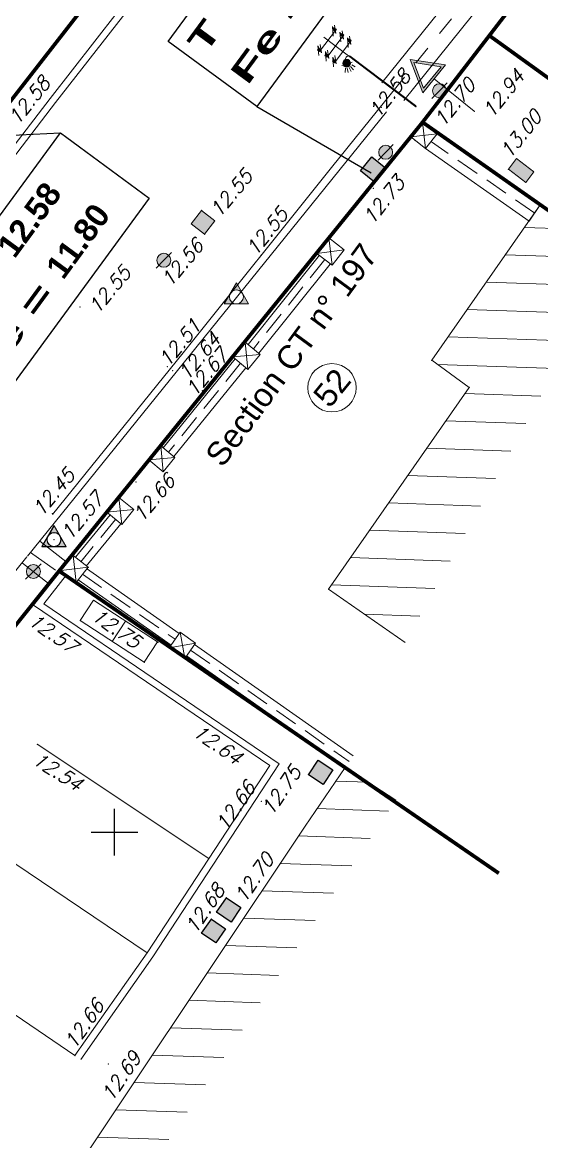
# Model space of a CAD drawing. Header units: metres. Extents: x 1380671 to 1381006, y 5226540 to 5226904.
# Drawn here: x 1380898.03 to 1380909.16, y 5226793.37 to 5226817.35 of the extents above; entities that cross this region are included whole.
import ezdxf
from ezdxf.enums import TextEntityAlignment as Align

# ---------------------------------------------------------------- set-up
doc = ezdxf.new("R2010")
doc.units = ezdxf.units.M
doc.header["$LTSCALE"] = 2
doc.linetypes.add('Grille', pattern=[0.4, 0.2, -0.2])
doc.linetypes.add('INTERROMPU2', pattern=[0.375, 0.25, -0.125])
for name, color, linetype, lineweight in [('ASSEU_P_TEXRRA', 32, 'Continuous', 0), ('CAD_F_PARCELLE', 253, 'Continuous', 0), ('DIVERS_L_LIGNE', 7, 'Continuous', 0), ('EAU_P_BCR', 5, 'Continuous', 0), ('ECLAI_P_SUPPE1', 6, 'Continuous', 0), ('ELEC_P_SUPEBTB', 1, 'Continuous', 0), ('FDP_F_BATI', 7, 'Continuous', 9), ('FDP_F_BATIPILI', 7, 'Continuous', 0), ('FDP_F_PARCELLE', 7, 'Continuous', 0), ('FDP_F_TBATNUM', 7, 'Continuous', 0), ('FDP_L_BATI', 7, 'Continuous', 0), ('FDP_L_MURBAHUT', 7, 'Continuous', 0), ('FDP_L_MURPLEIN', 7, 'Continuous', 0), ('GAZ_P_AFFCAR', 2, 'Continuous', 0), ('GEOD_P_STA', 7, 'Continuous', 0), ('SIGH_L_CONTIN', 7, 'Continuous', 0), ('SIGV_P_P-A', 7, 'Continuous', 0), ('TEL_P_AFFREC', 3, 'Continuous', 0), ('TOPOALT', 7, 'Continuous', 0), ('TOPOJIS', 7, 'Continuous', 0), ('VOIE_L_BORDURE', 252, 'Continuous', 0)]:
    doc.layers.add(name, color=color, linetype=linetype, lineweight=lineweight)
for name, color, linetype in [('ASSEU_TEXRCA', 32, 'Continuous'), ('ASSEU_TEXRP', 32, 'Continuous'), ('MEP_F_CARRO', 7, 'Continuous')]:
    doc.layers.add(name, color=color, linetype=linetype)
doc.layers.get('0').freeze()
doc.styles.add('ARIAL', font='arialbd.ttf')
doc.styles.add('Arial 1.0', font='arial.ttf', dxfattribs={"height": 0.2})
doc.styles.add('Romans 1.5', font='Romans.shx', dxfattribs={"height": 0.3})
pattern_1 = [(357.995834542, (0, 0), (0.02098329197, 0.59963297229), [])]

# ---------------------------------------------------------------- blocks, each defined once
blk = doc.blocks.new('TCPOINT')
at = {"color": 0}
blk.add_point((0, 0), dxfattribs=at)
at = {"layer": 'TOPOALT', "style": 'Romans 1.5'}
blk.add_attdef('ALT', text='', height=0.3, dxfattribs=at).set_placement((0.1, -0.1), align=Align.TOP_LEFT)
blk = doc.blocks.new('point')
blk.add_point((0, 0))
blk = doc.blocks.new('ftc041')
for color, points in [(30, [(-0.11, 1.665), (-0.245, 1.76, 0.106841), (-0.252, 1.726, 0.662962)]), (256, [(-0.245, 1.76), (-0.11, 1.665, 0.202673), (-0.085, 1.726, 0.806944)])]:
    blk.add_hatch(color=color).paths.add_polyline_path(points)
blk.add_line((-0.27, 1.778), (-0.08, 1.645))
at = {"color": 30}
for points in [[(-0.269, 1.682), (-0.344, 1.63)], [(-0.243, 1.651), (-0.304, 1.578)], [(-0.209, 1.63), (-0.251, 1.543)], [(-0.174, 1.619), (-0.191, 1.526)], [(-0.128, 1.62), (-0.119, 1.531)]]:
    blk.add_lwpolyline(points, dxfattribs=at)
at = {"color": 0}
blk.add_lwpolyline([(0, 0), (0, 1.755)], dxfattribs=at)
blk.add_circle((-0.168, 1.726), 0.0839, dxfattribs=at)
blk.add_arc((-0.068, 1.743), 0.0691, 9.9206, 135.2883)
blk.add_blockref('point', (0, 0))
blk = doc.blocks.new('ftc025')
h = blk.add_hatch(color=256)
edge = h.paths.add_edge_path()
edge.add_arc((0, 0), 0.15, 0, 360)
for q in [(-0.164, -0.168), (0.164, 0.168)]:
    blk.add_line((0, 0), q)
blk.add_circle((0, 0), 0.15)
blk.add_blockref('point', (0, 0))
blk = doc.blocks.new('ftc017')
h = blk.add_hatch(color=256)
h.paths.add_polyline_path([(0.13, 0.075), (0, 0.3), (-0.13, 0.075, -0.576824)])
h.paths.add_polyline_path([(-0.15, 0, -0.131353), (-0.13, 0.075), (-0.26, -0.15), (0, -0.15, -0.414265)])
h.paths.add_polyline_path([(0.26, -0.15), (0.13, 0.075, -0.131551), (0.15, 0, -0.414162), (0, -0.15)])
at = {"color": 0}
blk.add_line((0, 0), (0, 0), dxfattribs=at)
blk.add_lwpolyline([(0.26, -0.15), (0, 0.3), (-0.26, -0.15)], close=True, dxfattribs=at)
blk.add_circle((0, 0), 0.15, dxfattribs=at)
blk = doc.blocks.new('ftc073')
h = blk.add_hatch(color=12)
h.paths.add_polyline_path([(0.384, 1.104), (0, 1.768), (-0.384, 1.104)])
h.paths.add_polyline_path([(-0.297, 1.154), (0, 1.668), (0.297, 1.154)], flags=16)
at = {"color": 0, "linetype": 'Continuous'}
blk.add_line((0, 1.104), (0, 0), dxfattribs=at)
at = {"color": 0, "linetype": 'Continuous', "flags": 128}
for points in [[(0, 1.768), (0.384, 1.104), (-0.384, 1.104)], [(0, 1.668), (0.297, 1.154), (-0.297, 1.154)]]:
    blk.add_lwpolyline(points, close=True, dxfattribs=at)
blk.add_blockref('point', (0, 0))
blk = doc.blocks.new('ftc009')
at = {"color": 0}
for p, q in [((0, 1), (1, 1)), ((0, 0), (1, 1)), ((1, 1), (0, 1)), ((0, 1), (1, 0)), ((1, 1), (1, 0)), ((1, 0), (1, 1)), ((1, 0), (0, 0))]:
    blk.add_line(p, q, dxfattribs=at)
blk.add_line((0, 1), (0, 0))
blk = doc.blocks.new('cb002')
at = {"color": 0, "linetype": 'Continuous'}
for p, q in [((0, 1), (0, 0)), ((0, 1), (1, 1)), ((0.5, 1), (0.5, 0)), ((1, 1), (1, 0)), ((0, 0), (1, 0))]:
    blk.add_line(p, q, dxfattribs=at)
blk = doc.blocks.new('ftc001')
blk.add_hatch(color=256).paths.add_polyline_path([(0, 0), (0, 1), (1, 1), (1, 0)])
at = {"color": 0}
blk.add_lwpolyline([(0, 0), (0, 1), (1, 1), (1, 0)], close=True, dxfattribs=at)
blk = doc.blocks.new('ftc027')
for points in [[(-0.298, 2.417), (-0.251, 2.417), (-0.251, 2.361), (-0.298, 2.361)], [(0.298, 2.417), (0.251, 2.417), (0.251, 2.361), (0.298, 2.361)], [(-0.298, 2.217), (-0.251, 2.217), (-0.251, 2.161), (-0.298, 2.161)], [(0.298, 2.217), (0.251, 2.217), (0.251, 2.161), (0.298, 2.161)], [(-0.298, 2.017), (-0.251, 2.017), (-0.251, 1.961), (-0.298, 1.961)], [(0.298, 2.017), (0.251, 2.017), (0.251, 1.961), (0.298, 1.961)]]:
    blk.add_hatch(color=256).paths.add_polyline_path(points)
at = {"color": 0}
for p, q in [((0.298, 2.361), (-0.298, 2.361)), ((0.298, 2.161), (-0.298, 2.161)), ((0.298, 1.961), (-0.298, 1.961))]:
    blk.add_line(p, q, dxfattribs=at)
at = {"flags": 128}
for points in [[(-0.378, 2.324), (-0.224, 2.463), (-0.296, 2.315), (-0.171, 2.445), (-0.171, 2.445)], [(0.14, 2.324), (0.295, 2.463), (0.223, 2.315), (0.348, 2.445), (0.348, 2.445)], [(-0.378, 2.124), (-0.224, 2.263), (-0.296, 2.115), (-0.171, 2.245), (-0.171, 2.245)], [(0.14, 2.124), (0.295, 2.263), (0.223, 2.115), (0.348, 2.245), (0.348, 2.245)], [(-0.378, 1.924), (-0.224, 2.063), (-0.296, 1.915), (-0.171, 2.045), (-0.171, 2.045)], [(0.14, 1.924), (0.295, 2.063), (0.223, 1.915), (0.348, 2.045), (0.348, 2.045)]]:
    blk.add_lwpolyline(points, dxfattribs=at)
for points in [[(-0.298, 2.417), (-0.251, 2.417), (-0.251, 2.361), (-0.298, 2.361)], [(0.298, 2.417), (0.251, 2.417), (0.251, 2.361), (0.298, 2.361)], [(-0.298, 2.217), (-0.251, 2.217), (-0.251, 2.161), (-0.298, 2.161)], [(0.298, 2.217), (0.251, 2.217), (0.251, 2.161), (0.298, 2.161)], [(-0.298, 2.017), (-0.251, 2.017), (-0.251, 1.961), (-0.298, 1.961)], [(0.298, 2.017), (0.251, 2.017), (0.251, 1.961), (0.298, 1.961)]]:
    blk.add_lwpolyline(points, close=True)
at = {"color": 0}
blk.add_lwpolyline([(0, 2.475), (0, 0)], dxfattribs=at)
blk.add_blockref('point', (0, 0))

msp = doc.modelspace()

# ---------------------------------------------------------------- hatches: boundary and pattern name
at = {"layer": 'FDP_F_BATI'}
h = msp.add_hatch(dxfattribs=at)
h.set_pattern_fill('_U', color=256, scale=0.6, angle=-2.0042, style=0, pattern_type=0)
h.set_pattern_definition(pattern_1)
h.paths.add_polyline_path([(1380909.13, 5226813.435), (1380906.802, 5226810.109), (1380907.607, 5226809.528), (1380904.592, 5226805.202), (1380906.233, 5226804.058), (1380910.767, 5226812.285)])
h = msp.add_hatch(dxfattribs=at)
h.set_pattern_fill('_U', color=256, scale=0.6, angle=-2.0042, style=0, pattern_type=0)
h.set_pattern_definition(pattern_1)
h.paths.add_polyline_path([(1380904.944, 5226801.382), (1380904.087, 5226800.127), (1380898.211, 5226791.319), (1380899.295, 5226790.616), (1380906.032, 5226800.684)])

# ---------------------------------------------------------------- linework, layer by layer
at = {"layer": 'ASSEU_TEXRCA', "color": 32, "flags": 128}
for points in [[(1380906.261, 5226819.913), (1380903.053, 5226815.544), (1380901.151, 5226816.941), (1380904.359, 5226821.31)], [(1380900.746, 5226813.582), (1380897.539, 5226809.213), (1380895.636, 5226810.609), (1380898.844, 5226814.978)]]:
    msp.add_lwpolyline(points, close=True, dxfattribs=at)
at = {"layer": 'ASSEU_TEXRCA', "flags": 128}
for points in [[(1380903.053, 5226815.544), (1380905.503, 5226814.121)], [(1380897.67, 5226814.921), (1380898.844, 5226814.978)]]:
    msp.add_lwpolyline(points, dxfattribs=at)
at = {"layer": 'CAD_F_PARCELLE', "const_width": 0.08, "flags": 128}
for points in [[(1380910.504, 5226820.265), (1380906.606, 5226815.208), (1380910.771, 5226812.291), (1380913.537, 5226810.336)], [(1380899.593, 5226817.997), (1380896.565, 5226814.11)], [(1380908.037, 5226817.065), (1380915.016, 5226812.039)], [(1380906.606, 5226815.208), (1380898.814, 5226805.594)], [(1380898.814, 5226805.594), (1380891.113, 5226795.971), (1380897.388, 5226791.791), (1380898.211, 5226791.319), (1380900.896, 5226789.502)], [(1380898.814, 5226805.594), (1380908.241, 5226799.117)]]:
    msp.add_lwpolyline(points, dxfattribs=at)
at = {"layer": 'FDP_F_TBATNUM'}
msp.add_circle((1380904.664, 5226809.519), 0.519, dxfattribs=at)
at = {"layer": 'FDP_L_BATI', "flags": 128}
for points in [[(1380909.13, 5226813.435), (1380906.802, 5226810.109), (1380907.607, 5226809.528), (1380904.592, 5226805.202)], [(1380910.771, 5226812.291), (1380909.13, 5226813.435)], [(1380904.341, 5226812.398), (1380904.671, 5226812.143)], [(1380902.804, 5226810.497), (1380903.122, 5226810.231)], [(1380902.539, 5226810.179), (1380902.857, 5226809.913)], [(1380900.993, 5226808.278), (1380901.297, 5226808.023)], [(1380899.838, 5226806.851), (1380900.157, 5226806.592)], [(1380899.114, 5226805.927), (1380899.438, 5226805.672)], [(1380906.233, 5226804.058), (1380904.592, 5226805.202)], [(1380904.944, 5226801.382), (1380904.087, 5226800.127), (1380898.211, 5226791.319), (1380899.295, 5226790.616)], [(1380904.947, 5226801.387), (1380906.032, 5226800.684)]]:
    msp.add_lwpolyline(points, dxfattribs=at)
at = {"layer": 'FDP_L_MURBAHUT', "linetype": 'INTERROMPU2', "flags": 128}
for points in [[(1380909.011, 5226813.262), (1380906.799, 5226814.786)], [(1380904.51, 5226812.264), (1380902.981, 5226810.353)], [(1380902.704, 5226810.043), (1380901.16, 5226808.141)], [(1380900.023, 5226806.7), (1380899.279, 5226805.793)], [(1380899.312, 5226805.526), (1380901.301, 5226804.13)], [(1380901.634, 5226803.897), (1380905.033, 5226801.51)]]:
    msp.add_lwpolyline(points, dxfattribs=at)
at = {"layer": 'FDP_L_MURBAHUT', "flags": 128}
for points in [[(1380909.13, 5226813.435), (1380906.918, 5226814.959)], [(1380908.892, 5226813.089), (1380906.67, 5226814.647)], [(1380904.393, 5226812.357), (1380902.864, 5226810.447)], [(1380904.627, 5226812.17), (1380903.098, 5226810.259)], [(1380902.587, 5226810.138), (1380901.044, 5226808.235)], [(1380902.82, 5226809.949), (1380901.277, 5226808.046)], [(1380899.907, 5226806.795), (1380899.163, 5226805.889)], [(1380900.138, 5226806.605), (1380899.395, 5226805.698)], [(1380899.399, 5226805.649), (1380901.387, 5226804.252)], [(1380899.226, 5226805.403), (1380901.215, 5226804.007)], [(1380901.72, 5226804.02), (1380905.12, 5226801.633)], [(1380901.548, 5226803.774), (1380904.947, 5226801.387)]]:
    msp.add_lwpolyline(points, dxfattribs=at)
at = {"layer": 'FDP_L_MURPLEIN'}
msp.add_line((1380909.13, 5226813.435), (1380908.889, 5226813.091), dxfattribs=at)
at = {"layer": 'MEP_F_CARRO'}
for p, q in [((1380900, 5226799.5), (1380900, 5226800.5)), ((1380899.5, 5226800), (1380900.5, 5226800))]:
    msp.add_line(p, q, dxfattribs=at)
at = {"layer": 'SIGH_L_CONTIN', "flags": 128}
for points in [[(1380902.027, 5226799.435), (1380898.344, 5226801.88)], [(1380900.701, 5226797.411), (1380896.997, 5226799.903)], [(1380895.482, 5226797.702), (1380899.154, 5226795.212)]]:
    msp.add_lwpolyline(points, dxfattribs=at)
at = {"layer": 'VOIE_L_BORDURE', "flags": 128}
for points in [[(1380874.785, 5226785.581), (1380881.504, 5226794.004), (1380891.313, 5226806.369), (1380897.069, 5226813.701), (1380898.62, 5226815.72), (1380900.057, 5226817.56), (1380907.781, 5226827.46), (1380916.747, 5226838.922), (1380916.747, 5226838.922), (1380917.557, 5226839.937), (1380925.91, 5226850.652), (1380929.106, 5226854.886), (1380932.517, 5226859.893), (1380939.312, 5226869.874), (1380940.115, 5226871.123), (1380942.613, 5226875.5), (1380945.075, 5226879.857)], [(1380881.621, 5226793.911), (1380881.621, 5226793.911), (1380891.431, 5226806.276), (1380897.188, 5226813.609), (1380898.738, 5226815.629), (1380900.175, 5226817.467), (1380907.9, 5226827.368), (1380916.865, 5226838.83), (1380916.865, 5226838.83), (1380917.675, 5226839.845), (1380926.029, 5226850.561), (1380929.228, 5226854.799), (1380932.641, 5226859.808), (1380939.437, 5226869.791), (1380940.243, 5226871.045), (1380940.243, 5226871.045), (1380940.243, 5226871.045), (1380942.743, 5226875.426), (1380945.206, 5226879.783)], [(1380905.735, 5226816.051), (1380911.154, 5226822.782)], [(1380906.203, 5226815.675), (1380911.622, 5226822.406)], [(1380905.836, 5226815.433), (1380898.133, 5226805.91)], [(1380898.955, 5226805.795), (1380898.404, 5226806.231)], [(1380898.124, 5226805.898), (1380892.995, 5226799.543), (1380883.055, 5226787.232), (1380875.566, 5226777.989), (1380867.132, 5226766.556), (1380861.849, 5226759.185), (1380861.446, 5226758.839), (1380861.194, 5226758.458), (1380861.038, 5226757.996), (1380860.425, 5226757.157), (1380858.92, 5226755.082), (1380858.274, 5226754.239), (1380856.666, 5226751.993), (1380854.782, 5226749.175), (1380852.987, 5226746.328), (1380850.534, 5226741.879), (1380850.047, 5226740.97), (1380848.816, 5226738.734), (1380848.322, 5226737.845), (1380845.637, 5226732.911), (1380842.45, 5226726.792)], [(1380898.734, 5226805.611), (1380898.203, 5226805.989)], [(1380898.584, 5226805.324), (1380898.032, 5226805.76)], [(1380898.859, 5226805.603), (1380898.267, 5226804.859), (1380903.329, 5226801.423), (1380900.701, 5226797.411), (1380899.154, 5226795.212)], [(1380898.976, 5226805.51), (1380898.485, 5226804.892), (1380903.535, 5226801.464), (1380900.825, 5226797.327), (1380899.277, 5226795.126)]]:
    msp.add_lwpolyline(points, dxfattribs=at)
at = {"layer": 'VOIE_L_BORDURE', "linetype": 'Grille', "flags": 128}
msp.add_lwpolyline([(1380905.969, 5226815.863), (1380911.388, 5226822.594)], dxfattribs=at)
msp.add_lwpolyline([(1380905.969, 5226815.863), (1380911.388, 5226822.594)], dxfattribs=at)
at = {"layer": 'VOIE_L_BORDURE', "linetype": 'Continuous', "flags": 128}
msp.add_lwpolyline([(1380898.67, 5226806.804), (1380898.67, 5226806.804), (1380898.67, 5226806.804), (1380901.471, 5226810.265), (1380904.657, 5226814.238), (1380905.969, 5226815.863)], dxfattribs=at)

# ---------------------------------------------------------------- block references
at = {"layer": 'ASSEU_TEXRCA'}
for p, xscale, yscale, rotation in [((1380905.276, 5226814.168), 0.3872965624820794, 0.3872965624820794, 321.0298539253378), ((1380904.366, 5226801.543), 0.3767085669731647, 0.3767085669731647, 236.5411001996344), ((1380902.4, 5226798.593), 0.3756530369946424, 0.3756530369946424, 235.9886870095096), ((1380902.078, 5226798.134), 0.3666757287566701, 0.3666757287566701, 235.3562358790469)]:
    msp.add_blockref('ftc001', p, dxfattribs=dict(at, xscale=xscale, yscale=yscale, rotation=rotation))
at = {"layer": 'DIVERS_L_LIGNE', "xscale": 0.4685761627002057, "yscale": 0.2852797446234035, "rotation": 322.8664002870025}
msp.add_blockref('ftc001', (1380908.446, 5226814.202), dxfattribs=at)
at = {"layer": 'EAU_P_BCR'}
for p in [(1380906.97, 5226815.882), (1380905.815, 5226814.564), (1380901.059, 5226812.25)]:
    msp.add_blockref('ftc025', p, dxfattribs=at)
at = {"layer": 'EAU_P_BCR', "rotation": 359.5558534587571}
msp.add_blockref('ftc025', (1380898.262, 5226805.582), dxfattribs=at)
at = {"layer": 'ECLAI_P_SUPPE1', "rotation": 52.95555}
msp.add_blockref('ftc041', (1380906.457, 5226815.566), dxfattribs=at)
at = {"layer": 'ELEC_P_SUPEBTB', "rotation": 52.95555}
msp.add_blockref('ftc027', (1380906.463, 5226815.539), dxfattribs=at)
at = {"layer": 'FDP_F_BATIPILI'}
for p, xscale, yscale, rotation in [((1380906.606, 5226815.208), 0.3996616095105963, 0.3996616095105963, 231.5077302075234), ((1380904.596, 5226812.728), 0.4171079300439913, 0.4171079300439913, 232.357404165096), ((1380902.804, 5226810.497), 0.4144684213367905, 0.4144684213367905, 230.1528877074838), ((1380900.993, 5226808.278), 0.3965829596944706, 0.3965829596944706, 230.1156276588751), ((1380900.097, 5226807.17), 0.4110693690642515, 0.4110693690642515, 230.8763790361038), ((1380899.438, 5226805.672), 0.4125068132332669, 0.4125068132332669, 141.8421726677909), ((1380901.407, 5226804.283), 0.4063439165733, 0.4063439165733, 235.1015464467948)]:
    msp.add_blockref('ftc009', p, dxfattribs=dict(at, xscale=xscale, yscale=yscale, rotation=rotation))
at = {"layer": 'GAZ_P_AFFCAR', "xscale": 0.3621688064525619, "yscale": 0.3621688064525619, "rotation": 231.9772866951129}
msp.add_blockref('ftc001', (1380901.87, 5226813.317), dxfattribs=at)
at = {"layer": 'GEOD_P_STA'}
for p in [(1380902.614, 5226811.465), (1380902.614, 5226811.465), (1380898.701, 5226806.27), (1380898.706, 5226806.267), (1380898.707, 5226806.263)]:
    msp.add_blockref('ftc017', p, dxfattribs=at)
at = {"layer": 'SIGV_P_P-A', "rotation": 51.06702598982543}
msp.add_blockref('ftc073', (1380907.713, 5226815.442), dxfattribs=at)
at = {"layer": 'TEL_P_AFFREC', "xscale": 1.634020365768491, "yscale": 0.5180519197949451, "rotation": 326.915641630153}
msp.add_blockref('cb002', (1380899.269, 5226804.531), dxfattribs=at)
at = {"layer": 'TOPOJIS'}
ref = msp.add_blockref('TCPOINT', (1380897.563, 5226815.008), dxfattribs=at)
ref.add_attrib('ALT', '12.58', dxfattribs={"layer": 'TOPOALT', "height": 0.3, "rotation": 51.5184, "style": 'Romans 1.5', "oblique": 18}).set_placement((1380897.688, 5226815.307), align=Align.TOP_LEFT)
ref = msp.add_blockref('TCPOINT', (1380905.719, 5226815.527), dxfattribs=at)
ref.add_attrib('ALT', '12.58', dxfattribs={"layer": 'TOPOALT', "height": 0.3, "rotation": 51.5184, "style": 'Romans 1.5', "oblique": 18}).set_placement((1380905.416, 5226815.454), align=Align.TOP_LEFT)
ref = msp.add_blockref('TCPOINT', (1380907.713, 5226815.442), dxfattribs=at)
ref.add_attrib('ALT', '12.94', dxfattribs={"layer": 'TOPOALT', "height": 0.3, "rotation": 51.5184, "style": 'Romans 1.5', "oblique": 18}).set_placement((1380907.854, 5226815.458), align=Align.TOP_LEFT)
ref = msp.add_blockref('TCPOINT', (1380906.97, 5226815.882), dxfattribs=at)
ref.add_attrib('ALT', '12.70', dxfattribs={"layer": 'TOPOALT', "height": 0.3, "rotation": 51.5184, "style": 'Romans 1.5', "oblique": 18}).set_placement((1380906.81, 5226815.267), align=Align.TOP_LEFT)
ref = msp.add_blockref('TCPOINT', (1380908.446, 5226814.202), dxfattribs=at)
ref.add_attrib('ALT', '13.00', dxfattribs={"layer": 'TOPOALT', "height": 0.3, "rotation": 51.5184, "style": 'Romans 1.5', "oblique": 18}).set_placement((1380908.231, 5226814.587), align=Align.TOP_LEFT)
for p in [(1380906.606, 5226815.208), (1380906.357, 5226814.895), (1380906.447, 5226814.817), (1380908.98, 5226814.156), (1380908.82, 5226813.919), (1380909.13, 5226813.435), (1380901.932, 5226812.808), (1380904.596, 5226812.728), (1380904.341, 5226812.398), (1380904.386, 5226812.348), (1380902.804, 5226810.497), (1380902.875, 5226810.46), (1380902.514, 5226810.047), (1380902.539, 5226810.179), (1380906.802, 5226810.109), (1380907.607, 5226809.528), (1380900.993, 5226808.278), (1380901.054, 5226808.248), (1380900.739, 5226807.973), (1380900.097, 5226807.17), (1380899.838, 5226806.851), (1380899.46, 5226806.251), (1380899.114, 5226805.927), (1380899.181, 5226805.911), (1380899.438, 5226805.672), (1380904.592, 5226805.202), (1380900.931, 5226804.066), (1380901.175, 5226803.949), (1380900.638, 5226803.639), (1380904.158, 5226801.229), (1380902.189, 5226798.282), (1380901.869, 5226797.833)]:
    msp.add_blockref('TCPOINT', p, dxfattribs=at)
ref = msp.add_blockref('TCPOINT', (1380901.87, 5226813.317), dxfattribs=at)
ref.add_attrib('ALT', '12.55', dxfattribs={"layer": 'TOPOALT', "height": 0.3, "rotation": 50.2221, "style": 'Romans 1.5', "oblique": 18}).set_placement((1380902.01, 5226813.33), align=Align.TOP_LEFT)
ref = msp.add_blockref('TCPOINT', (1380905.551, 5226813.793), dxfattribs=at)
ref.add_attrib('ALT', '12.73', dxfattribs={"layer": 'TOPOALT', "height": 0.3, "rotation": 51.5184, "style": 'Romans 1.5', "oblique": 18}).set_placement((1380905.29, 5226813.172), align=Align.TOP_LEFT)
ref = msp.add_blockref('TCPOINT', (1380903.141, 5226812.359), dxfattribs=at)
ref.add_attrib('ALT', '12.55', dxfattribs={"layer": 'TOPOALT', "height": 0.3, "rotation": 51.5184, "style": 'Romans 1.5', "oblique": 18}).set_placement((1380902.785, 5226812.499), align=Align.TOP_LEFT)
ref = msp.add_blockref('TCPOINT', (1380901.059, 5226812.25), dxfattribs=at)
ref.add_attrib('ALT', '12.56', dxfattribs={"layer": 'TOPOALT', "height": 0.3, "rotation": 50.2221, "style": 'Romans 1.5', "oblique": 18}).set_placement((1380900.963, 5226811.841), align=Align.TOP_LEFT)
ref = msp.add_blockref('TCPOINT', (1380899.263, 5226811.249), dxfattribs=at)
ref.add_attrib('ALT', '12.55', dxfattribs={"layer": 'TOPOALT', "height": 0.3, "rotation": 50.2221, "style": 'Romans 1.5', "oblique": 18}).set_placement((1380899.404, 5226811.262), align=Align.TOP_LEFT)
ref = msp.add_blockref('TCPOINT', (1380901.131, 5226809.969), dxfattribs=at)
ref.add_attrib('ALT', '12.51', dxfattribs={"layer": 'TOPOALT', "height": 0.3, "rotation": 50.2221, "style": 'Romans 1.5', "oblique": 18}).set_placement((1380900.909, 5226810.126), align=Align.TOP_LEFT)
ref = msp.add_blockref('TCPOINT', (1380901.249, 5226809.887), dxfattribs=at)
ref.add_attrib('ALT', '12.64', dxfattribs={"layer": 'TOPOALT', "height": 0.3, "rotation": 50.2221, "style": 'Romans 1.5', "oblique": 18}).set_placement((1380901.323, 5226809.838), align=Align.TOP_LEFT)
ref = msp.add_blockref('TCPOINT', (1380901.884, 5226809.454), dxfattribs=at)
ref.add_attrib('ALT', '12.67', dxfattribs={"layer": 'TOPOALT', "height": 0.3, "rotation": 50.2221, "style": 'Romans 1.5', "oblique": 18}).set_placement((1380901.488, 5226809.492), align=Align.TOP_LEFT)
ref = msp.add_blockref('TCPOINT', (1380898.666, 5226806.821), dxfattribs=at)
ref.add_attrib('ALT', '12.45', dxfattribs={"layer": 'TOPOALT', "height": 0.3, "rotation": 50.2221, "style": 'Romans 1.5', "oblique": 18}).set_placement((1380898.203, 5226806.924), align=Align.TOP_LEFT)
ref = msp.add_blockref('TCPOINT', (1380900.466, 5226807.5), dxfattribs=at)
ref.add_attrib('ALT', '12.66', dxfattribs={"layer": 'TOPOALT', "height": 0.3, "rotation": 50.2221, "style": 'Romans 1.5', "oblique": 18}).set_placement((1380900.354, 5226806.803), align=Align.TOP_LEFT)
ref = msp.add_blockref('TCPOINT', (1380898.706, 5226806.267), dxfattribs=at)
ref.add_attrib('ALT', '12.57', dxfattribs={"layer": 'TOPOALT', "height": 0.3, "rotation": 50.2221, "style": 'Romans 1.5', "oblique": 18}).set_placement((1380898.814, 5226806.415), align=Align.TOP_LEFT)
at = {"layer": 'TOPOJIS', "rotation": 359.5558532453174}
msp.add_blockref('TCPOINT', (1380898.814, 5226805.594), dxfattribs=at)
at = {"layer": 'TOPOJIS'}
ref = msp.add_blockref('TCPOINT', (1380898.267, 5226804.859), dxfattribs=at)
ref.add_attrib('ALT', '12.57', dxfattribs={"layer": 'TOPOALT', "height": 0.3, "rotation": 324.9916, "style": 'Romans 1.5', "oblique": 18}).set_placement((1380898.291, 5226804.719), align=Align.TOP_LEFT)
ref = msp.add_blockref('TCPOINT', (1380899.269, 5226804.531), dxfattribs=at)
ref.add_attrib('ALT', '12.75', dxfattribs={"layer": 'TOPOALT', "height": 0.3, "rotation": 324.9916, "style": 'Romans 1.5', "oblique": 18}).set_placement((1380899.651, 5226804.825), align=Align.TOP_LEFT)
ref = msp.add_blockref('TCPOINT', (1380902.564, 5226801.942), dxfattribs=at)
ref.add_attrib('ALT', '12.64', dxfattribs={"layer": 'TOPOALT', "height": 0.3, "rotation": 324.9916, "style": 'Romans 1.5', "oblique": 18}).set_placement((1380901.819, 5226802.336), align=Align.TOP_LEFT)
ref = msp.add_blockref('TCPOINT', (1380898.344, 5226801.88), dxfattribs=at)
ref.add_attrib('ALT', '12.54', dxfattribs={"layer": 'TOPOALT', "height": 0.3, "rotation": 327.0773, "style": 'Romans 1.5', "oblique": 18}).set_placement((1380898.374, 5226801.742), align=Align.TOP_LEFT)
ref = msp.add_blockref('TCPOINT', (1380903.146, 5226800.661), dxfattribs=at)
ref.add_attrib('ALT', '12.75', dxfattribs={"layer": 'TOPOALT', "height": 0.3, "rotation": 55.6534, "style": 'Romans 1.5', "oblique": 18}).set_placement((1380903.121, 5226800.49), align=Align.TOP_LEFT)
ref = msp.add_blockref('TCPOINT', (1380902.027, 5226799.435), dxfattribs=at)
ref.add_attrib('ALT', '12.66', dxfattribs={"layer": 'TOPOALT', "height": 0.3, "rotation": 55.6534, "style": 'Romans 1.5', "oblique": 18}).set_placement((1380902.141, 5226800.157), align=Align.TOP_LEFT)
ref = msp.add_blockref('TCPOINT', (1380902.4, 5226798.593), dxfattribs=at)
ref.add_attrib('ALT', '12.70', dxfattribs={"layer": 'TOPOALT', "height": 0.3, "rotation": 55.6534, "style": 'Romans 1.5', "oblique": 18}).set_placement((1380902.538, 5226798.619), align=Align.TOP_LEFT)
ref = msp.add_blockref('TCPOINT', (1380902.078, 5226798.134), dxfattribs=at)
ref.add_attrib('ALT', '12.68', dxfattribs={"layer": 'TOPOALT', "height": 0.3, "rotation": 55.6534, "style": 'Romans 1.5', "oblique": 18}).set_placement((1380901.482, 5226797.958), align=Align.TOP_LEFT)
ref = msp.add_blockref('TCPOINT', (1380899.154, 5226795.212), dxfattribs=at)
ref.add_attrib('ALT', '12.66', dxfattribs={"layer": 'TOPOALT', "height": 0.3, "rotation": 55.6534, "style": 'Romans 1.5', "oblique": 18}).set_placement((1380898.897, 5226795.485), align=Align.TOP_LEFT)
ref = msp.add_blockref('TCPOINT', (1380899.868, 5226795.03), dxfattribs=at)
ref.add_attrib('ALT', '12.69', dxfattribs={"layer": 'TOPOALT', "height": 0.3, "rotation": 55.6534, "style": 'Romans 1.5', "oblique": 18}).set_placement((1380899.691, 5226794.369), align=Align.TOP_LEFT)

# ---------------------------------------------------------------- texts
at = {"layer": 'ASSEU_P_TEXRRA', "style": 'ARIAL', "width": 1.516535}
msp.add_text('T =', height=0.5, rotation=53.7142, dxfattribs=at).set_placement((1380901.94, 5226816.647), (1380902.863, 5226817.905), align=Align.FIT)
at = {"layer": 'ASSEU_P_TEXRRA', "style": 'ARIAL'}
msp.add_text('12.58', height=0.5, rotation=53.7142, dxfattribs=at).set_placement((1380898.893, 5226813.677), align=Align.RIGHT)
at = {"layer": 'ASSEU_TEXRP', "style": 'ARIAL', "width": 1.651217}
for p, p2 in [((1380902.851, 5226815.978), (1380904.236, 5226817.864)), ((1380897.336, 5226809.647), (1380898.721, 5226811.533))]:
    msp.add_text('Fe =', height=0.5, rotation=53.7142, dxfattribs=at).set_placement(p, p2, align=Align.FIT)
at = {"layer": 'ASSEU_TEXRP', "style": 'ARIAL'}
msp.add_text('  11.80', height=0.5, rotation=53.7142, dxfattribs=at).set_placement((1380898.672, 5226811.5, -6.97))
at = {"layer": 'FDP_F_PARCELLE', "style": 'Arial 1.0'}
msp.add_text('Section CT n° 197', height=0.5, rotation=53.7142, dxfattribs=at).set_placement((1380903.996, 5226810.076), align=Align.CENTER)
at = {"layer": 'FDP_F_TBATNUM', "style": 'Arial 1.0'}
msp.add_text('52', height=0.5, rotation=50.9417, dxfattribs=at).set_placement((1380904.664, 5226809.519), align=Align.MIDDLE_CENTER)

doc.saveas('drawing.dxf')
